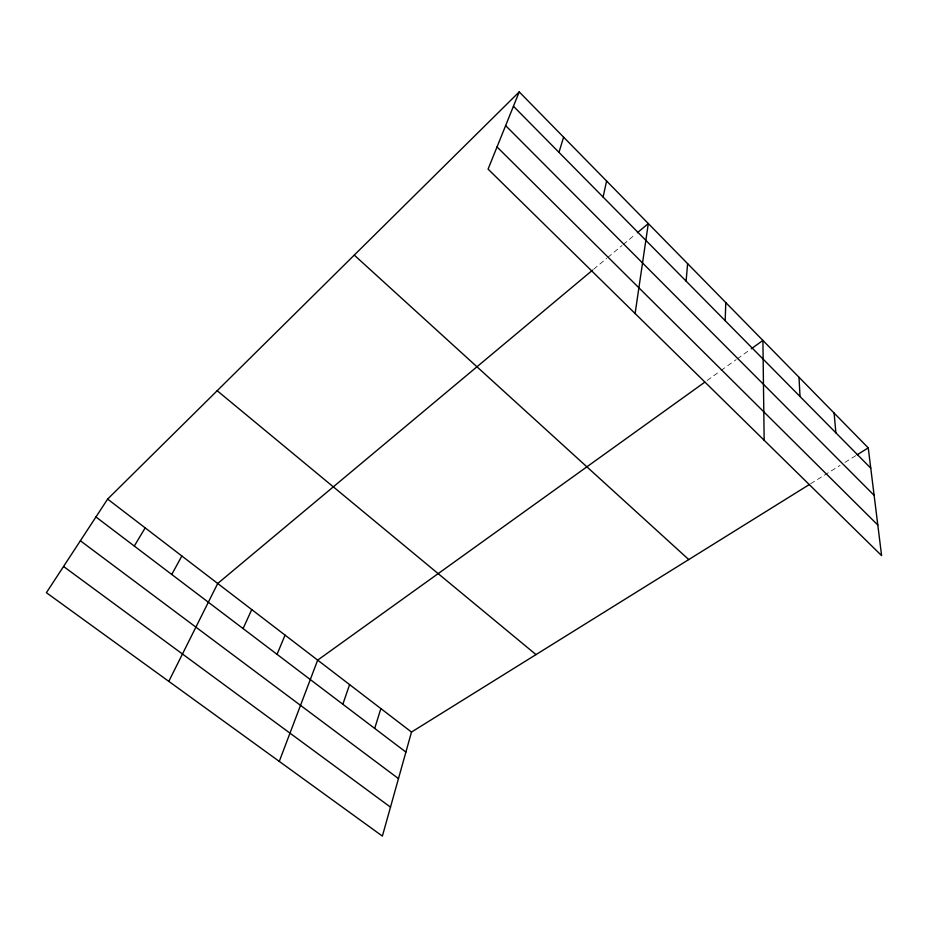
<?xml version="1.0" encoding="UTF-8"?>
<svg xmlns="http://www.w3.org/2000/svg" width="928" height="928" viewBox="0 0 928 928"><rect width="100%" height="100%" fill="white"/><g stroke="black" fill="none" stroke-linecap="round" stroke-linejoin="round"><path stroke-width="0.7" stroke-dasharray="4.64 3.48" d="M593.618 269.282L606.75 258.309M607.84 257.392L622.062 245.502M623.152 244.586L635.193 234.529M707.124 380.492L719.908 371.316M721.068 370.481L736.182 359.635M737.342 358.8L750.126 349.612M810.562 483.778L840.014 465.45M844.932 462.399L855.976 455.52"/><path stroke-width="1.39" d="M725.186 320.705L725.789 302.586M686.105 281.114L687.613 263.645M635.112 313.525L648.312 223.567L637.374 232.708M603.096 197.049L606.599 181.018M809.332 484.544L411.498 732.064L382.382 836.105L46.4 592.69L107.636 499.09L519.228 91.895L868.248 447.888L881.6 555.617L488.082 169.116L519.228 91.895M558.981 152.366L563.598 137.147M374.703 728.41L380.863 708.586M342.838 704.248L349.601 684.609M279.27 761.401L317.666 660.133L704.804 382.162M277.054 654.344L285.058 635.123M243.078 628.569L251.743 609.592M168.792 681.361L217.709 583.492L592.528 270.187M171.738 574.467L181.853 556M134.282 546.058L145.174 527.87M751.286 348.789L762.909 340.437L764.162 440.278M857.205 454.755L868.248 447.888M63.556 566.474L390.491 807.14M80.376 540.757L398.472 778.604M95.944 516.966L405.896 752.074M107.636 499.09L411.498 732.064M217.187 390.723L536.001 654.6M354.264 255.107L688.762 559.561M497.025 146.937L877.807 525.039M505.632 125.616L874.13 495.343M513.439 106.244L870.766 468.153M834.098 413.041L835.884 432.831M798.996 377.244L800.029 396.511"/></g></svg>
